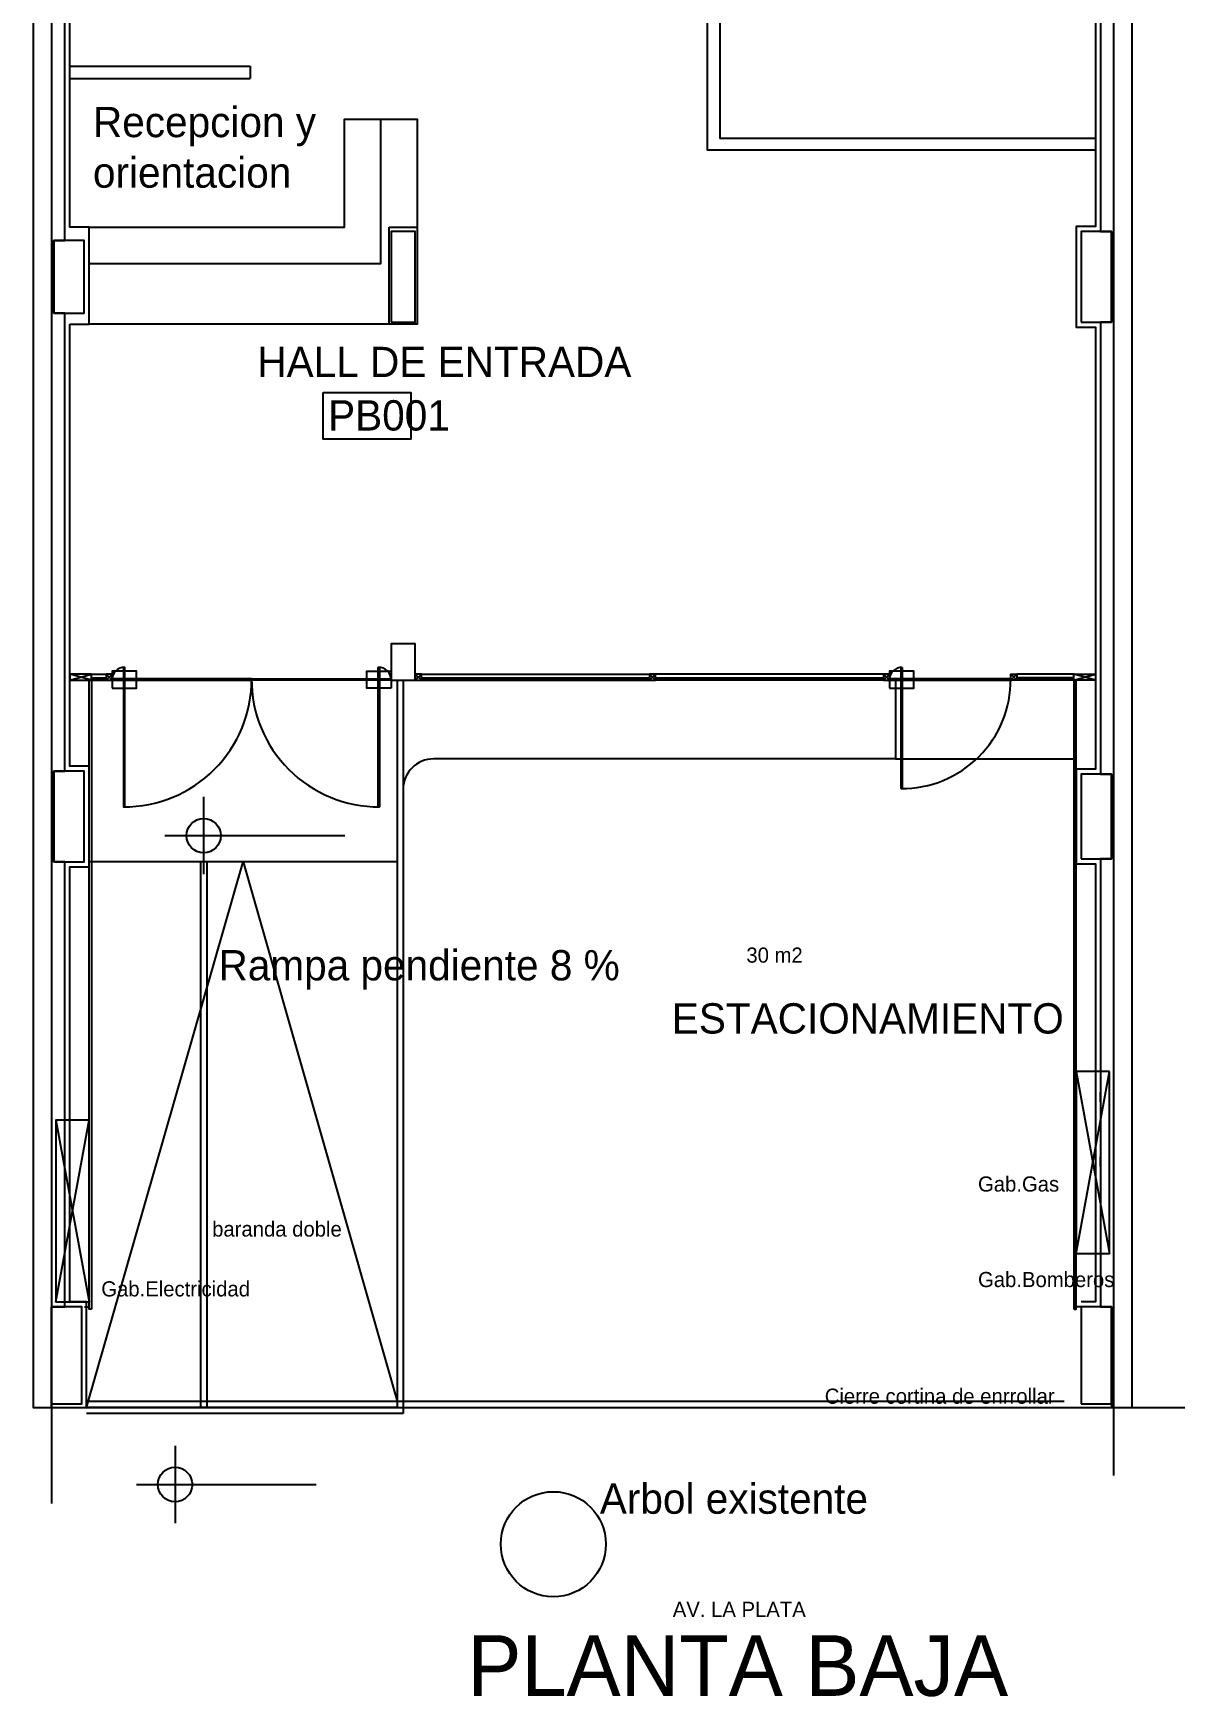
# Model space of a CAD drawing. Header units: millimetres. Extents: x 1473.7 to 1568.7, y 1808.4 to 1881.8.
# Drawn here: x 1489.93 to 1499.42, y 1845.07 to 1858.79 of the extents above; entities that cross this region are included whole.
import ezdxf

# ---------------------------------------------------------------- set-up
doc = ezdxf.new("R2010")
doc.units = ezdxf.units.MM
doc.layers.get('0').update_dxf_attribs({"linetype": 'CONTINUOUS'})
for name, color, linetype in [('0-COTAS-NIVEL', 8, 'CONTINUOUS'), ('0-OBSERVACIONES', 6, 'CONTINUOUS'), ('000-INCENDIO', 7, 'CONTINUOUS'), ('0000-TEXTO', 7, 'CONTINUOUS'), ('000000-TEXTO', 7, 'CONTINUOUS'), ('AR - CARPINTERIA BLINDEX', 150, 'CONTINUOUS'), ('AR - EQUIPA FIJO', 9, 'CONTINUOUS'), ('AR - OBSERVACIONES', 51, 'CONTINUOUS'), ('AR - PROYECCION 1', 2, 'CONTINUOUS'), ('AR - REVOQUE', 8, 'CONTINUOUS'), ('AR - TABIQUE DURLOCK', 2, 'CONTINUOUS'), ('AR - TXT', 7, 'CONTINUOUS'), ('AR - VISTA 1', 8, 'CONTINUOUS'), ('COTAS', 181, 'CONTINUOUS'), ('ES - LINEA OFICIAL', 6, 'CONTINUOUS'), ('ES-COLUMNAS', 5, 'CONTINUOUS'), ('TEXTO', 7, 'CONTINUOUS')]:
    doc.layers.add(name, color=color, linetype=linetype)

# ---------------------------------------------------------------- blocks, each defined once
blk = doc.blocks.new('NIVEL')
at = {"layer": '0-COTAS-NIVEL'}
for p, q in [((0, 0.19519), (0, -0.19519)), ((-0.19519, 0), (0.711572, 0))]:
    blk.add_line(p, q, dxfattribs=at)
blk.add_circle((0, 0), 0.086751, dxfattribs=at)

msp = doc.modelspace()

# ---------------------------------------------------------------- linework, layer by layer
for p, q in [((1490.22825, 1858.518462), (1491.717859, 1858.518462)), ((1491.717859, 1858.518462), (1491.717859, 1858.418462)), ((1490.22825, 1858.418462), (1491.717859, 1858.418462))]:
    msp.add_line(p, q)
at = {"color": 4, "linetype": 'CONTINUOUS'}
for p, q in [((1491.30825, 1851.953528), (1491.30825, 1847.453528)), ((1491.35825, 1851.953528), (1491.35825, 1847.453528))]:
    msp.add_line(p, q, dxfattribs=at)
at = {"linetype": 'CONTINUOUS'}
for points in [[(1490.40825, 1848.263528), (1490.38825, 1848.263528), (1490.38825, 1853.453528), (1490.40825, 1853.453528)], [(1498.50825, 1848.263528), (1498.52825, 1848.263528), (1498.52825, 1853.453528), (1498.50825, 1853.453528)], [(1498.80325, 1850.223528), (1498.52825, 1850.223528), (1498.52825, 1848.723528), (1498.80325, 1848.723528)], [(1490.38825, 1849.823528), (1490.11325, 1849.823528), (1490.11325, 1848.323528), (1490.38825, 1848.323528)]]:
    msp.add_lwpolyline(points, close=True, dxfattribs=at)
for points in [[(1498.52825, 1848.723528), (1498.80325, 1850.223528)], [(1498.52825, 1850.223528), (1498.80325, 1848.723528)], [(1490.11325, 1848.323528), (1490.38825, 1849.823528)], [(1490.11325, 1849.823528), (1490.38825, 1848.323528)], [(1490.350693, 1848.283528), (1490.38825, 1848.283528)], [(1498.56825, 1848.283528), (1498.52825, 1848.283528)]]:
    msp.add_lwpolyline(points, dxfattribs=at)
at = {"layer": '0-OBSERVACIONES'}
msp.add_lwpolyline([(1492.928249, 1851.953528), (1490.38825, 1851.953528)], dxfattribs=at)
msp.add_circle((1494.216747, 1846.324279), 0.433432, dxfattribs=at)
at = {"layer": 'AR - CARPINTERIA BLINDEX', "linetype": 'CONTINUOUS'}
for points in [[(1490.6733, 1853.558551), (1490.6733, 1852.408579), (1490.6833, 1852.408579), (1490.6833, 1853.558551)], [(1492.783199, 1853.558551), (1492.783199, 1852.408579), (1492.773199, 1852.408579), (1492.773199, 1853.558551)], [(1497.093249, 1853.558528), (1497.093249, 1852.558528), (1497.083249, 1852.558528), (1497.083249, 1853.558528)], [(1490.22825, 1853.453528), (1490.40825, 1853.453528), (1490.40825, 1853.503528), (1490.22825, 1853.503528)], [(1490.528278, 1853.463528), (1490.40825, 1853.463528), (1490.40825, 1853.473528), (1490.528278, 1853.473528)], [(1490.528278, 1853.453528), (1490.578278, 1853.453528), (1490.578278, 1853.503528), (1490.528278, 1853.503528)], [(1490.578278, 1853.388528), (1490.778278, 1853.388528), (1490.778278, 1853.528528), (1490.578278, 1853.528528)], [(1490.578278, 1853.453528), (1491.72825, 1853.453528), (1491.72825, 1853.463528), (1490.578278, 1853.463528)], [(1492.878222, 1853.453528), (1491.72825, 1853.453528), (1491.72825, 1853.463528), (1492.878222, 1853.463528)], [(1492.87825, 1853.388528), (1492.67825, 1853.388528), (1492.67825, 1853.528528), (1492.87825, 1853.528528)], [(1493.078249, 1853.453528), (1493.128249, 1853.453528), (1493.128249, 1853.503528), (1493.078249, 1853.503528)], [(1495.008249, 1853.463528), (1493.128249, 1853.463528), (1493.128249, 1853.473528), (1495.008249, 1853.473528)], [(1495.008249, 1853.453528), (1495.058249, 1853.453528), (1495.058249, 1853.503528), (1495.008249, 1853.503528)], [(1496.938249, 1853.463528), (1495.058249, 1853.463528), (1495.058249, 1853.473528), (1496.938249, 1853.473528)], [(1496.938249, 1853.453528), (1496.988249, 1853.453528), (1496.988249, 1853.503528), (1496.938249, 1853.503528)], [(1496.988249, 1853.388528), (1497.188249, 1853.388528), (1497.188249, 1853.528528), (1496.988249, 1853.528528)], [(1496.988249, 1853.453528), (1497.988249, 1853.453528), (1497.988249, 1853.463528), (1496.988249, 1853.463528)], [(1498.038249, 1853.453528), (1497.988249, 1853.453528), (1497.988249, 1853.503528), (1498.038249, 1853.503528)], [(1498.038249, 1853.463528), (1498.50825, 1853.463528), (1498.50825, 1853.473528), (1498.038249, 1853.473528)], [(1498.68825, 1853.453528), (1498.50825, 1853.453528), (1498.50825, 1853.503528), (1498.68825, 1853.503528)]]:
    msp.add_lwpolyline(points, close=True, dxfattribs=at)
for points in [[(1490.40825, 1853.453528), (1490.22825, 1853.503528)], [(1490.22825, 1853.453528), (1490.40825, 1853.503528)], [(1490.40825, 1853.503528), (1490.528278, 1853.503528)], [(1490.40825, 1853.453528), (1490.528278, 1853.453528)], [(1490.578278, 1853.453528), (1490.528278, 1853.503528)], [(1490.528278, 1853.453528), (1490.578278, 1853.503528)], [(1490.6833, 1853.458528), (1490.6733, 1853.458528)], [(1490.6783, 1853.463528), (1490.6783, 1853.453528)], [(1492.77325, 1853.458528), (1492.78325, 1853.458528)], [(1492.77825, 1853.463528), (1492.77825, 1853.453528)], [(1493.128249, 1853.453528), (1493.078249, 1853.503528)], [(1493.078249, 1853.453528), (1493.128249, 1853.503528)], [(1493.128249, 1853.503528), (1495.008249, 1853.503528)], [(1493.128249, 1853.453528), (1495.008249, 1853.453528)], [(1495.058249, 1853.453528), (1495.008249, 1853.503528)], [(1495.008249, 1853.453528), (1495.058249, 1853.503528)], [(1496.938249, 1853.503528), (1495.058249, 1853.503528)], [(1496.938249, 1853.453528), (1495.058249, 1853.453528)], [(1496.988249, 1853.453528), (1496.938249, 1853.503528)], [(1496.938249, 1853.453528), (1496.988249, 1853.503528)], [(1497.093249, 1853.458528), (1497.083249, 1853.458528)], [(1497.088249, 1853.463528), (1497.088249, 1853.453528)], [(1497.988249, 1853.453528), (1498.038249, 1853.503528)], [(1498.038249, 1853.453528), (1497.988249, 1853.503528)], [(1498.50825, 1853.503528), (1498.038249, 1853.503528)], [(1498.50825, 1853.453528), (1498.038249, 1853.453528)], [(1498.50825, 1853.453528), (1498.68825, 1853.503528)], [(1498.68825, 1853.453528), (1498.50825, 1853.503528)]]:
    msp.add_lwpolyline(points, dxfattribs=at)
for centre, radius, start, end in [((1490.678278, 1853.458528), 0.1, 87.134016, 182.865984), ((1492.77825, 1853.458528), 0.1, 357.134016, 92.865984), ((1497.088249, 1853.458528), 0.1, 87.134016, 182.865984), ((1490.6783, 1853.458528), 1.049949, 269.727149, 0.272851), ((1492.778199, 1853.458528), 1.049949, 179.727149, 270.272851), ((1497.088249, 1853.458528), 0.9, 269.681688, 0.318312)]:
    msp.add_arc(centre, radius, start, end, dxfattribs=at)
at = {"layer": 'AR - EQUIPA FIJO', "linetype": 'CONTINUOUS'}
for points in [[(1490.38825, 1856.891075), (1492.79325, 1856.891075), (1492.79325, 1858.082092), (1493.09325, 1858.082092), (1493.09325, 1857.191075)], [(1490.38825, 1857.191075), (1492.49325, 1857.191075), (1492.49325, 1858.082092), (1492.79325, 1858.082092)], [(1492.86325, 1856.391075), (1490.38825, 1856.391075)]]:
    msp.add_lwpolyline(points, dxfattribs=at)
at = {"layer": 'AR - OBSERVACIONES', "linetype": 'CONTINUOUS'}
for points in [[(1489.92825, 1878.933528), (1489.92825, 1847.453528), (1490.07825, 1847.453528), (1490.07825, 1847.453528), (1490.07825, 1847.453528), (1490.07825, 1847.453528), (1490.078251, 1848.283528), (1490.18825, 1848.283528), (1490.18825, 1851.953528), (1490.09825, 1851.953528), (1490.09825, 1852.703528), (1490.18825, 1852.703528), (1490.18825, 1856.481075), (1490.09825, 1856.481075), (1490.09825, 1857.081075), (1490.18825, 1857.081075), (1490.18825, 1860.968462)], [(1489.92825, 1878.933528), (1489.92825, 1847.453528), (1490.07825, 1847.453528), (1490.07825, 1847.453528), (1490.07825, 1847.453528), (1490.07825, 1847.453528), (1490.078251, 1848.283528), (1490.18825, 1848.283528), (1490.18825, 1851.953528), (1490.09825, 1851.953528), (1490.09825, 1852.703528), (1490.18825, 1852.703528), (1490.18825, 1856.481075), (1490.09825, 1856.481075), (1490.09825, 1857.081075), (1490.18825, 1857.081075), (1490.18825, 1860.968462)], [(1498.72825, 1856.406075), (1498.72825, 1852.678528), (1498.81825, 1852.678528), (1498.81825, 1851.978528), (1498.72825, 1851.978528), (1498.72825, 1848.283528), (1498.81825, 1848.283528), (1498.818251, 1847.553528), (1498.818251, 1847.553528), (1498.818251, 1847.453528), (1498.818251, 1847.453528), (1498.98825, 1847.453528), (1498.98825, 1878.933528)], [(1498.72825, 1856.406075), (1498.72825, 1852.678528), (1498.81825, 1852.678528), (1498.81825, 1851.978528), (1498.72825, 1851.978528), (1498.72825, 1848.283528), (1498.81825, 1848.283528), (1498.818251, 1847.553528), (1498.818251, 1847.553528), (1498.818251, 1847.453528), (1498.818251, 1847.453528), (1498.98825, 1847.453528), (1498.98825, 1878.933528)], [(1498.72825, 1861.068462), (1498.72825, 1857.156075), (1498.81825, 1857.156075), (1498.81825, 1856.406075), (1498.72825, 1856.406075)], [(1498.72825, 1861.068462), (1498.72825, 1857.156075), (1498.81825, 1857.156075), (1498.81825, 1856.406075), (1498.72825, 1856.406075)], [(1490.18825, 1849.975225), (1490.18825, 1850.053403)], [(1490.18825, 1849.975225), (1490.18825, 1850.053403)], [(1498.72825, 1849.975225), (1498.72825, 1850.053403)], [(1498.72825, 1849.441908), (1498.72825, 1849.520087)]]:
    msp.add_lwpolyline(points, dxfattribs=at)
at = {"layer": 'AR - PROYECCION 1'}
msp.add_lwpolyline([(1490.36825, 1847.503528), (1498.42825, 1847.503528)], dxfattribs=at)
at = {"layer": 'AR - REVOQUE', "linetype": 'CONTINUOUS'}
for points in [[(1498.68825, 1861.758462), (1498.52825, 1861.758462), (1498.52825, 1860.830936), (1498.68825, 1860.830936), (1498.68825, 1857.196075), (1498.52825, 1857.196075), (1498.52825, 1856.366075), (1498.68825, 1856.366075), (1498.68825, 1852.718528), (1498.52825, 1852.718528), (1498.52825, 1851.938528), (1498.68825, 1851.938528), (1498.68825, 1848.323528), (1498.56825, 1848.323528)], [(1490.228249, 1856.391075), (1490.38825, 1856.391075), (1490.38825, 1857.191075), (1490.22825, 1857.191075), (1490.22825, 1859.418462), (1490.75575, 1859.418462)], [(1490.18825, 1847.453528), (1490.36825, 1847.453528), (1490.36825, 1848.323528), (1490.22825, 1848.323528), (1490.22825, 1851.913528), (1490.38825, 1851.913528), (1490.38825, 1852.743528), (1490.22825, 1852.743528), (1490.22825, 1856.391075)], [(1498.56825, 1848.283528), (1498.56825, 1848.283528)]]:
    msp.add_lwpolyline(points, dxfattribs=at)
msp.add_lwpolyline([(1492.86325, 1857.191075), (1493.09325, 1857.191075), (1493.09325, 1856.391075), (1492.86325, 1856.391075)], close=True, dxfattribs=at)
msp.add_lwpolyline([(1492.86325, 1857.191075), (1493.09325, 1857.191075), (1493.09325, 1856.391075), (1492.86325, 1856.391075)], close=True, dxfattribs=at)
at = {"layer": 'AR - TABIQUE DURLOCK', "linetype": 'CONTINUOUS'}
for points in [[(1498.68825, 1857.825841), (1495.488249, 1857.825841), (1495.488249, 1859.683436)], [(1495.588249, 1859.683436), (1495.588249, 1857.925841), (1498.68825, 1857.925841)]]:
    msp.add_lwpolyline(points, dxfattribs=at)
at = {"layer": 'AR - VISTA 1', "linetype": 'CONTINUOUS'}
for p, q in [((1492.928249, 1853.453528), (1492.928249, 1847.453528)), ((1492.978249, 1853.453528), (1492.978249, 1852.503382)), ((1497.038249, 1853.453528), (1497.038249, 1852.803528)), ((1497.038249, 1852.803528), (1493.228249, 1852.803528)), ((1492.978249, 1852.553528), (1492.978249, 1847.403528)), ((1492.928249, 1847.453528), (1490.36825, 1847.453528)), ((1492.978249, 1847.403528), (1490.36825, 1847.403528))]:
    msp.add_line(p, q, dxfattribs=at)
for points in [[(1497.038249, 1852.803528), (1498.50825, 1852.803528)], [(1490.36825, 1847.453528), (1491.65825, 1851.953528), (1492.928249, 1847.503528)], [(1492.928249, 1847.453528), (1498.42825, 1847.453528)]]:
    msp.add_lwpolyline(points, dxfattribs=at)
msp.add_arc((1493.228249, 1852.553528), 0.25, 90, 180, dxfattribs=at)
at = {"layer": 'COTAS', "linetype": 'CONTINUOUS'}
for p, q in [((1491.898642, 1847.453528), (1492.898642, 1847.453528)), ((1492.643828, 1847.453528), (1492.928249, 1847.453528))]:
    msp.add_line(p, q, dxfattribs=at)
for points in [[(1492.928249, 1852.244825), (1492.928249, 1850.469841)], [(1492.928249, 1850.469841), (1492.928249, 1848.358411)], [(1492.928249, 1848.358411), (1492.928249, 1847.453528)]]:
    msp.add_lwpolyline(points, dxfattribs=at)
at = {"layer": 'ES - LINEA OFICIAL'}
for p, q in [((1490.07825, 1879.799799), (1490.07825, 1846.659277)), ((1498.83825, 1846.892231), (1498.83825, 1879.874962)), ((1490.07825, 1847.453528), (1499.422663, 1847.453528))]:
    msp.add_line(p, q, dxfattribs=at)
at = {"layer": 'ES-COLUMNAS', "linetype": 'CONTINUOUS'}
for points in [[(1492.87825, 1856.406075), (1493.07825, 1856.406075), (1493.07825, 1857.156075), (1492.87825, 1857.156075)], [(1498.56825, 1856.406075), (1498.81825, 1856.406075), (1498.81825, 1857.156075), (1498.56825, 1857.156075)], [(1490.09825, 1856.481075), (1490.34825, 1856.481075), (1490.34825, 1857.081075), (1490.09825, 1857.081075)], [(1492.87825, 1853.453528), (1493.07825, 1853.453528), (1493.07825, 1853.753528), (1492.87825, 1853.753528)], [(1490.09825, 1851.953528), (1490.34825, 1851.953528), (1490.34825, 1852.703528), (1490.09825, 1852.703528)], [(1498.56825, 1851.978528), (1498.81825, 1851.978528), (1498.81825, 1852.678528), (1498.56825, 1852.678528)], [(1490.07825, 1847.483528), (1490.32825, 1847.483528), (1490.32825, 1848.283528), (1490.07825, 1848.283528)], [(1498.56825, 1847.483528), (1498.81825, 1847.483528), (1498.81825, 1848.283528), (1498.56825, 1848.283528)]]:
    msp.add_lwpolyline(points, close=True, dxfattribs=at)
at = {"layer": 'TEXTO'}
msp.add_lwpolyline([(1492.318875, 1855.827506), (1493.041023, 1855.827506), (1493.041023, 1855.443099), (1492.318875, 1855.443099)], close=True, dxfattribs=at)

# ---------------------------------------------------------------- block references
at = {"xscale": 1.63529, "yscale": 1.63529}
for p in [(1491.33301, 1852.17083), (1491.097865, 1846.81696)]:
    msp.add_blockref('NIVEL', p, dxfattribs=at)

# ---------------------------------------------------------------- texts
at = {"layer": '000-INCENDIO', "char_height": 0.25, "attachment_point": 1}
for s, insert, width in [('Rampa pendiente 8 %', (1491.455636, 1851.226388), 3.645833), ('Arbol existente', (1494.599922, 1846.825599), 2.604167)]:
    msp.add_mtext(s, dxfattribs=dict(at, insert=insert, width=width))
at = {"layer": '0000-TEXTO', "char_height": 0.25, "attachment_point": 1}
for s, insert, width in [('Recepcion y orientacion', (1490.42033, 1858.183611), 1.909722), ('HALL DE ENTRADA', (1491.77588, 1856.204074), 3.152778), ('ESTACIONAMIENTO', (1495.193501, 1850.787848), 2.972222)]:
    msp.add_mtext(s, dxfattribs=dict(at, insert=insert, width=width))
at = {"layer": '000000-TEXTO', "color": 7, "linetype": 'CONTINUOUS', "insert": (1493.50776, 1845.573024), "char_height": 0.5, "width": 4.708333, "attachment_point": 1}
msp.add_mtext('PLANTA BAJA', dxfattribs=at)
at = {"layer": 'AR - TXT', "char_height": 0.125, "attachment_point": 1}
for s, insert, width in [('30 m2', (1495.80825, 1851.247623), 0.46875), ('Gab.Gas', (1497.718433, 1849.358804), 0.305556), ('baranda doble', (1491.403242, 1848.987575), 1.163194), ('Gab.Electricidad', (1490.488882, 1848.493528), 0.916667), ('Gab.Bomberos', (1497.718433, 1848.570746), 0.763889), ('Cierre cortina de enrrollar', (1496.454559, 1847.60818), 2.267361), ('AV. LA PLATA', (1495.201501, 1845.849518), 1.229167)]:
    msp.add_mtext(s, dxfattribs=dict(at, insert=insert, width=width))
at = {"layer": 'TEXTO'}
msp.add_text('PB001', height=0.25, dxfattribs=at).set_placement((1492.359289, 1855.512981))

doc.saveas('drawing.dxf')
